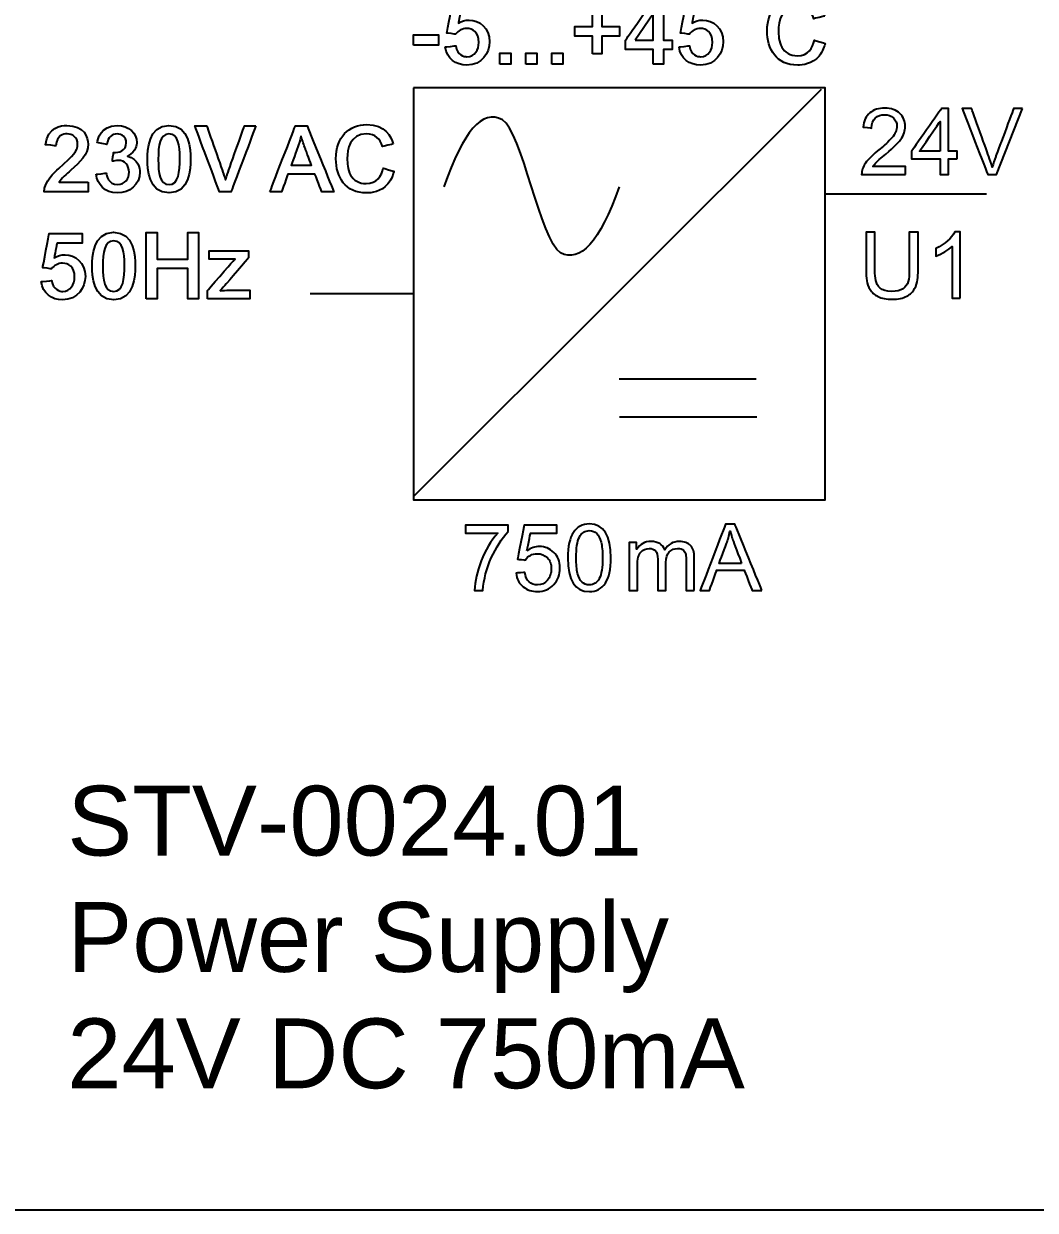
# Model space of a CAD drawing. Header units: millimetres. Extents: x 2151 to 5908, y -441 to 3322.
# Drawn here: x 3627.26 to 3650.44, y 3216.59 to 3243.79 of the extents above; entities that cross this region are included whole.
import ezdxf

# ---------------------------------------------------------------- set-up
doc = ezdxf.new("R2010")
doc.units = ezdxf.units.MM
doc.layers.add('Beschriftung', color=7, linetype='Continuous')
doc.layers.add('Gehäuse', color=7, linetype='Continuous')
doc.styles.get("Standard").update_dxf_attribs({"font": 'ARIAL.TTF'})

# ---------------------------------------------------------------- blocks, each defined once
blk = doc.blocks.new('Gehäuse_4_TE')
at = {"layer": 'Gehäuse'}
blk.add_lwpolyline([(2.5, 66.5), (69.5, 66.5), (69.5, 24.5), (2.5, 24.5)], close=True, dxfattribs=at)
blk = doc.blocks.new('STV-0024.01')
at = {"layer": 'Beschriftung'}
for points, knots in [([(26.44465, 51.1694), (26.47645, 50.8921), (26.69235, 50.7499), (26.93365, 50.7499), (26.93365, 50.7499), (27.28925, 50.7499), (27.45645, 51.0339), (27.45645, 51.2879), (27.45645, 51.2879), (27.45645, 51.6054), (27.22365, 51.7832), (26.99075, 51.7832), (26.99075, 51.7832), (26.89975, 51.7832), (26.82145, 51.7599), (26.74315, 51.7112), (26.74315, 51.7112), (26.74315, 51.7112), (26.80875, 52.0478), (26.80875, 52.0478), (26.80875, 52.0478), (26.80875, 52.0478), (27.38655, 52.0478), (27.38655, 52.0478), (27.38655, 52.0478), (27.38655, 52.0478), (27.38655, 52.27), (27.38655, 52.27), (27.38655, 52.27), (27.38655, 52.27), (26.62675, 52.27), (26.62675, 52.27), (26.62675, 52.27), (26.62675, 52.27), (26.47855, 51.4869), (26.47855, 51.4869), (26.47855, 51.4869), (26.47855, 51.4869), (26.68175, 51.4593), (26.68175, 51.4593), (26.68175, 51.4593), (26.74315, 51.5419), (26.82995, 51.5906), (26.93365, 51.5906), (26.93365, 51.5906), (27.06695, 51.5906), (27.21095, 51.5059), (27.21095, 51.2688), (27.21095, 51.2688), (27.21095, 51.1059), (27.11985, 50.9429), (26.93995, 50.9429), (26.93995, 50.9429), (26.87645, 50.9429), (26.71565, 50.9683), (26.68385, 51.1926), (26.68385, 51.1926), (26.68385, 51.1926), (26.44465, 51.1694), (26.44465, 51.1694)], [0, 0, 0, 0, 0.0625, 0.0625, 0.0625, 0.06250001, 0.125, 0.125, 0.125, 0.12500001, 0.1875, 0.1875, 0.1875, 0.18750001, 0.25, 0.25, 0.25, 0.25000001, 0.3125, 0.3125, 0.3125, 0.31250001, 0.375, 0.375, 0.375, 0.37500001, 0.4375, 0.4375, 0.4375, 0.43750001, 0.5, 0.5, 0.5, 0.50000001, 0.5625, 0.5625, 0.5625, 0.56250001, 0.625, 0.625, 0.625, 0.62500001, 0.6875, 0.6875, 0.6875, 0.68750001, 0.75, 0.75, 0.75, 0.75000001, 0.8125, 0.8125, 0.8125, 0.81250001, 0.875, 0.875, 0.875, 0.87500001, 1, 1, 1, 1]), ([(31.21145, 50.7757), (31.21145, 50.7757), (31.44635, 50.7757), (31.44635, 50.7757), (31.44635, 50.7757), (31.44635, 50.7757), (31.44635, 51.108), (31.44635, 51.108), (31.44635, 51.108), (31.44635, 51.108), (31.64115, 51.108), (31.64115, 51.108), (31.64115, 51.108), (31.64115, 51.108), (31.64115, 51.3218), (31.64115, 51.3218), (31.64115, 51.3218), (31.64115, 51.3218), (31.44635, 51.3218), (31.44635, 51.3218), (31.44635, 51.3218), (31.44635, 51.3218), (31.44635, 52.2912), (31.44635, 52.2912), (31.44635, 52.2912), (31.44635, 52.2912), (31.24745, 52.2912), (31.24745, 52.2912), (31.24745, 52.2912), (31.24745, 52.2912), (30.57225, 51.3218), (30.57225, 51.3218), (30.57225, 51.3218), (30.57225, 51.3218), (30.57225, 51.108), (30.57225, 51.108), (30.57225, 51.108), (30.57225, 51.108), (31.21145, 51.108), (31.21145, 51.108), (31.21145, 51.108), (31.21145, 51.108), (31.21145, 50.7757), (31.21145, 50.7757)], [0, 0, 0, 0, 0.08333333, 0.08333333, 0.08333333, 0.08333334, 0.16666667, 0.16666667, 0.16666667, 0.16666668, 0.25, 0.25, 0.25, 0.25000001, 0.33333333, 0.33333333, 0.33333333, 0.33333334, 0.41666667, 0.41666667, 0.41666667, 0.41666668, 0.5, 0.5, 0.5, 0.50000001, 0.58333333, 0.58333333, 0.58333333, 0.58333334, 0.66666667, 0.66666667, 0.66666667, 0.66666668, 0.75, 0.75, 0.75, 0.75000001, 0.83333333, 0.83333333, 0.83333333, 0.83333334, 1, 1, 1, 1]), ([(31.79985, 51.1694), (31.83165, 50.8921), (32.04755, 50.7499), (32.28885, 50.7499), (32.28885, 50.7499), (32.64445, 50.7499), (32.81165, 51.0339), (32.81165, 51.2879), (32.81165, 51.2879), (32.81165, 51.6054), (32.57885, 51.7832), (32.34595, 51.7832), (32.34595, 51.7832), (32.25495, 51.7832), (32.17665, 51.7599), (32.09835, 51.7112), (32.09835, 51.7112), (32.09835, 51.7112), (32.16395, 52.0478), (32.16395, 52.0478), (32.16395, 52.0478), (32.16395, 52.0478), (32.74175, 52.0478), (32.74175, 52.0478), (32.74175, 52.0478), (32.74175, 52.0478), (32.74175, 52.27), (32.74175, 52.27), (32.74175, 52.27), (32.74175, 52.27), (31.98195, 52.27), (31.98195, 52.27), (31.98195, 52.27), (31.98195, 52.27), (31.83375, 51.4869), (31.83375, 51.4869), (31.83375, 51.4869), (31.83375, 51.4869), (32.03695, 51.4593), (32.03695, 51.4593), (32.03695, 51.4593), (32.09835, 51.5419), (32.18515, 51.5906), (32.28885, 51.5906), (32.28885, 51.5906), (32.42215, 51.5906), (32.56615, 51.5059), (32.56615, 51.2688), (32.56615, 51.2688), (32.56615, 51.1059), (32.47505, 50.9429), (32.29515, 50.9429), (32.29515, 50.9429), (32.23165, 50.9429), (32.07085, 50.9683), (32.03905, 51.1926), (32.03905, 51.1926), (32.03905, 51.1926), (31.79985, 51.1694), (31.79985, 51.1694)], [0, 0, 0, 0, 0.0625, 0.0625, 0.0625, 0.06250001, 0.125, 0.125, 0.125, 0.12500001, 0.1875, 0.1875, 0.1875, 0.18750001, 0.25, 0.25, 0.25, 0.25000001, 0.3125, 0.3125, 0.3125, 0.31250001, 0.375, 0.375, 0.375, 0.37500001, 0.4375, 0.4375, 0.4375, 0.43750001, 0.5, 0.5, 0.5, 0.50000001, 0.5625, 0.5625, 0.5625, 0.56250001, 0.625, 0.625, 0.625, 0.62500001, 0.6875, 0.6875, 0.6875, 0.68750001, 0.75, 0.75, 0.75, 0.75000001, 0.8125, 0.8125, 0.8125, 0.81250001, 0.875, 0.875, 0.875, 0.87500001, 1, 1, 1, 1]), ([(35.13365, 51.8742), (35.08285, 52.0436), (34.94525, 52.3166), (34.53035, 52.3166), (34.53035, 52.3166), (34.11125, 52.3166), (33.81915, 52.0266), (33.81915, 51.5355), (33.81915, 51.5355), (33.81915, 51.1164), (34.03085, 50.7499), (34.51975, 50.7499), (34.51975, 50.7499), (34.62355, 50.7499), (34.85845, 50.7732), (35.00875, 50.9577), (35.00875, 50.9577), (35.09975, 51.0678), (35.13365, 51.1905), (35.14845, 51.2477), (35.14845, 51.2477), (35.14845, 51.2477), (34.90295, 51.3196), (34.90295, 51.3196), (34.90295, 51.3196), (34.86485, 51.1482), (34.76105, 50.964), (34.51135, 50.964), (34.51135, 50.964), (34.34835, 50.964), (34.22345, 51.0445), (34.15575, 51.1588), (34.15575, 51.1588), (34.08795, 51.2773), (34.07745, 51.453), (34.07745, 51.5398), (34.07745, 51.5398), (34.07745, 51.7451), (34.13455, 52.1028), (34.51975, 52.1028), (34.51975, 52.1028), (34.71875, 52.1028), (34.83305, 51.9928), (34.88595, 51.815), (34.88595, 51.815), (34.88595, 51.815), (35.13365, 51.8742), (35.13365, 51.8742)], [0, 0, 0, 0, 0.07692308, 0.07692308, 0.07692308, 0.07692309, 0.15384615, 0.15384615, 0.15384615, 0.15384616, 0.23076923, 0.23076923, 0.23076923, 0.23076924, 0.30769231, 0.30769231, 0.30769231, 0.30769232, 0.38461538, 0.38461538, 0.38461538, 0.38461539, 0.46153846, 0.46153846, 0.46153846, 0.46153847, 0.53846154, 0.53846154, 0.53846154, 0.53846155, 0.61538462, 0.61538462, 0.61538462, 0.61538463, 0.69230769, 0.69230769, 0.69230769, 0.6923077, 0.76923077, 0.76923077, 0.76923077, 0.76923078, 0.84615385, 0.84615385, 0.84615385, 0.84615386, 1, 1, 1, 1]), ([(29.81445, 51.0085), (29.81445, 51.0085), (30.03455, 51.0085), (30.03455, 51.0085), (30.03455, 51.0085), (30.03455, 51.0085), (30.03455, 51.4128), (30.03455, 51.4128), (30.03455, 51.4128), (30.03455, 51.4128), (30.43885, 51.4128), (30.43885, 51.4128), (30.43885, 51.4128), (30.43885, 51.4128), (30.43885, 51.6329), (30.43885, 51.6329), (30.43885, 51.6329), (30.43885, 51.6329), (30.03455, 51.6329), (30.03455, 51.6329), (30.03455, 51.6329), (30.03455, 51.6329), (30.03455, 52.0372), (30.03455, 52.0372), (30.03455, 52.0372), (30.03455, 52.0372), (29.81445, 52.0372), (29.81445, 52.0372), (29.81445, 52.0372), (29.81445, 52.0372), (29.81445, 51.6329), (29.81445, 51.6329), (29.81445, 51.6329), (29.81445, 51.6329), (29.41015, 51.6329), (29.41015, 51.6329), (29.41015, 51.6329), (29.41015, 51.6329), (29.41015, 51.4128), (29.41015, 51.4128), (29.41015, 51.4128), (29.41015, 51.4128), (29.81445, 51.4128), (29.81445, 51.4128), (29.81445, 51.4128), (29.81445, 51.4128), (29.81445, 51.0085), (29.81445, 51.0085)], [0, 0, 0, 0, 0.07692308, 0.07692308, 0.07692308, 0.07692309, 0.15384615, 0.15384615, 0.15384615, 0.15384616, 0.23076923, 0.23076923, 0.23076923, 0.23076924, 0.30769231, 0.30769231, 0.30769231, 0.30769232, 0.38461538, 0.38461538, 0.38461538, 0.38461539, 0.46153846, 0.46153846, 0.46153846, 0.46153847, 0.53846154, 0.53846154, 0.53846154, 0.53846155, 0.61538462, 0.61538462, 0.61538462, 0.61538463, 0.69230769, 0.69230769, 0.69230769, 0.6923077, 0.76923077, 0.76923077, 0.76923077, 0.76923078, 0.84615385, 0.84615385, 0.84615385, 0.84615386, 1, 1, 1, 1]), ([(30.79655, 51.3218), (30.79655, 51.3218), (31.20725, 51.9236), (31.20725, 51.9236), (31.20725, 51.9236), (31.20725, 51.9236), (31.21145, 51.9236), (31.21145, 51.9236), (31.21145, 51.9236), (31.21145, 51.9236), (31.21145, 51.3218), (31.21145, 51.3218), (31.21145, 51.3218), (31.21145, 51.3218), (30.79655, 51.3218), (30.79655, 51.3218)], [0, 0, 0, 0, 0.2, 0.2, 0.2, 0.20000001, 0.4, 0.4, 0.4, 0.40000001, 0.6, 0.6, 0.6, 0.60000001, 1, 1, 1, 1]), ([(25.71645, 51.2075), (25.71645, 51.2075), (26.28585, 51.2075), (26.28585, 51.2075), (26.28585, 51.2075), (26.28585, 51.2075), (26.28585, 51.4424), (26.28585, 51.4424), (26.28585, 51.4424), (26.28585, 51.4424), (25.71645, 51.4424), (25.71645, 51.4424), (25.71645, 51.4424), (25.71645, 51.4424), (25.71645, 51.2075), (25.71645, 51.2075)], [0, 0, 0, 0, 0.2, 0.2, 0.2, 0.20000001, 0.4, 0.4, 0.4, 0.40000001, 0.6, 0.6, 0.6, 0.60000001, 1, 1, 1, 1]), ([(27.69565, 50.7757), (27.69565, 50.7757), (27.94535, 50.7757), (27.94535, 50.7757), (27.94535, 50.7757), (27.94535, 50.7757), (27.94535, 51.0254), (27.94535, 51.0254), (27.94535, 51.0254), (27.94535, 51.0254), (27.69565, 51.0254), (27.69565, 51.0254), (27.69565, 51.0254), (27.69565, 51.0254), (27.69565, 50.7757), (27.69565, 50.7757)], [0, 0, 0, 0, 0.2, 0.2, 0.2, 0.20000001, 0.4, 0.4, 0.4, 0.40000001, 0.6, 0.6, 0.6, 0.60000001, 1, 1, 1, 1]), ([(28.29045, 50.7757), (28.29045, 50.7757), (28.54015, 50.7757), (28.54015, 50.7757), (28.54015, 50.7757), (28.54015, 50.7757), (28.54015, 51.0254), (28.54015, 51.0254), (28.54015, 51.0254), (28.54015, 51.0254), (28.29045, 51.0254), (28.29045, 51.0254), (28.29045, 51.0254), (28.29045, 51.0254), (28.29045, 50.7757), (28.29045, 50.7757)], [0, 0, 0, 0, 0.2, 0.2, 0.2, 0.20000001, 0.4, 0.4, 0.4, 0.40000001, 0.6, 0.6, 0.6, 0.60000001, 1, 1, 1, 1]), ([(28.88525, 50.7757), (28.88525, 50.7757), (29.13495, 50.7757), (29.13495, 50.7757), (29.13495, 50.7757), (29.13495, 50.7757), (29.13495, 51.0254), (29.13495, 51.0254), (29.13495, 51.0254), (29.13495, 51.0254), (28.88525, 51.0254), (28.88525, 51.0254), (28.88525, 51.0254), (28.88525, 51.0254), (28.88525, 50.7757), (28.88525, 50.7757)], [0, 0, 0, 0, 0.2, 0.2, 0.2, 0.20000001, 0.4, 0.4, 0.4, 0.40000001, 0.6, 0.6, 0.6, 0.60000001, 1, 1, 1, 1]), ([(25.71365, 50.2275), (25.71365, 50.2275), (35.15235, 50.2275), (35.15235, 50.2275), (35.15235, 50.2275), (35.15235, 50.2275), (35.15235, 40.7888), (35.15235, 40.7888), (35.15235, 40.7888), (35.15235, 40.7888), (25.71365, 40.7888), (25.71365, 40.7888), (25.71365, 40.7888), (25.71365, 40.7888), (25.71365, 50.2275), (25.71365, 50.2275)], [0, 0, 0, 0, 0.2, 0.2, 0.2, 0.20000001, 0.4, 0.4, 0.4, 0.40000001, 0.6, 0.6, 0.6, 0.60000001, 1, 1, 1, 1]), ([(30.42695, 47.9608), (29.97125, 46.6895), (29.53945, 46.2098), (29.08375, 46.4496), (29.08375, 46.4496), (28.62795, 46.7255), (28.19625, 49.2441), (27.75245, 49.4959), (27.75245, 49.4959), (27.28475, 49.7478), (26.86495, 49.2441), (26.40925, 47.9608)], [0, 0, 0, 0, 0.25, 0.25, 0.25, 0.25000001, 0.5, 0.5, 0.5, 0.50000001, 1, 1, 1, 1]), ([(36.98895, 48.2443), (36.98895, 48.2443), (35.98565, 48.2443), (35.98565, 48.2443), (35.98565, 48.2443), (35.98565, 48.3297), (36.01525, 48.4161), (36.07485, 48.5036), (36.07485, 48.5036), (36.13445, 48.5911), (36.24595, 48.7008), (36.40935, 48.8324), (36.40935, 48.8324), (36.50915, 48.9125), (36.59835, 48.9961), (36.67705, 49.0839), (36.67705, 49.0839), (36.75535, 49.1718), (36.79485, 49.2603), (36.79485, 49.3492), (36.79485, 49.3492), (36.79485, 49.4258), (36.76775, 49.4889), (36.71375, 49.5387), (36.71375, 49.5387), (36.65945, 49.5888), (36.59095, 49.6138), (36.50845, 49.6138), (36.50845, 49.6138), (36.42515, 49.6138), (36.35495, 49.5881), (36.29855, 49.5369), (36.29855, 49.5369), (36.24205, 49.4854), (36.21355, 49.4088), (36.21285, 49.3069), (36.21285, 49.3069), (36.21285, 49.3069), (36.02155, 49.3284), (36.02155, 49.3284), (36.02155, 49.3284), (36.03325, 49.4706), (36.08365, 49.5789), (36.17295, 49.654), (36.17295, 49.654), (36.26215, 49.7292), (36.37545, 49.7666), (36.51265, 49.7666), (36.51265, 49.7666), (36.66155, 49.7666), (36.77725, 49.7256), (36.86055, 49.6431), (36.86055, 49.6431), (36.94345, 49.5609), (36.98505, 49.4614), (36.98505, 49.345), (36.98505, 49.345), (36.98505, 49.248), (36.95015, 49.1495), (36.87995, 49.0501), (36.87995, 49.0501), (36.81005, 48.9502), (36.67075, 48.8172), (36.46185, 48.6504), (36.46185, 48.6504), (36.35255, 48.5629), (36.27985, 48.4877), (36.24385, 48.4242), (36.24385, 48.4242), (36.24385, 48.4242), (36.98895, 48.4242), (36.98895, 48.4242), (36.98895, 48.4242), (36.98895, 48.4242), (36.98895, 48.2443), (36.98895, 48.2443)], [0, 0, 0, 0, 0.05, 0.05, 0.05, 0.05000001, 0.1, 0.1, 0.1, 0.10000001, 0.15, 0.15, 0.15, 0.15000001, 0.2, 0.2, 0.2, 0.20000001, 0.25, 0.25, 0.25, 0.25000001, 0.3, 0.3, 0.3, 0.30000001, 0.35, 0.35, 0.35, 0.35000001, 0.4, 0.4, 0.4, 0.40000001, 0.45, 0.45, 0.45, 0.45000001, 0.5, 0.5, 0.5, 0.50000001, 0.55, 0.55, 0.55, 0.55000001, 0.6, 0.6, 0.6, 0.60000001, 0.65, 0.65, 0.65, 0.65000001, 0.7, 0.7, 0.7, 0.70000001, 0.75, 0.75, 0.75, 0.75000001, 0.8, 0.8, 0.8, 0.80000001, 0.85, 0.85, 0.85, 0.85000001, 0.9, 0.9, 0.9, 0.90000001, 1, 1, 1, 1]), ([(38.17675, 48.6059), (38.17675, 48.6059), (37.97205, 48.6059), (37.97205, 48.6059), (37.97205, 48.6059), (37.97205, 48.6059), (37.97205, 48.2443), (37.97205, 48.2443), (37.97205, 48.2443), (37.97205, 48.2443), (37.78585, 48.2443), (37.78585, 48.2443), (37.78585, 48.2443), (37.78585, 48.2443), (37.78585, 48.6059), (37.78585, 48.6059), (37.78585, 48.6059), (37.78585, 48.6059), (37.12965, 48.6059), (37.12965, 48.6059), (37.12965, 48.6059), (37.12965, 48.6059), (37.12965, 48.7777), (37.12965, 48.7777), (37.12965, 48.7777), (37.12965, 48.7777), (37.81895, 49.7595), (37.81895, 49.7595), (37.81895, 49.7595), (37.81895, 49.7595), (37.97205, 49.7595), (37.97205, 49.7595), (37.97205, 49.7595), (37.97205, 49.7595), (37.97205, 48.7777), (37.97205, 48.7777), (37.97205, 48.7777), (37.97205, 48.7777), (38.17675, 48.7777), (38.17675, 48.7777), (38.17675, 48.7777), (38.17675, 48.7777), (38.17675, 48.6059), (38.17675, 48.6059)], [0, 0, 0, 0, 0.08333333, 0.08333333, 0.08333333, 0.08333334, 0.16666667, 0.16666667, 0.16666667, 0.16666668, 0.25, 0.25, 0.25, 0.25000001, 0.33333333, 0.33333333, 0.33333333, 0.33333334, 0.41666667, 0.41666667, 0.41666667, 0.41666668, 0.5, 0.5, 0.5, 0.50000001, 0.58333333, 0.58333333, 0.58333333, 0.58333334, 0.66666667, 0.66666667, 0.66666667, 0.66666668, 0.75, 0.75, 0.75, 0.75000001, 0.83333333, 0.83333333, 0.83333333, 0.83333334, 1, 1, 1, 1]), ([(39.67215, 49.7595), (39.67215, 49.7595), (39.07875, 48.2443), (39.07875, 48.2443), (39.07875, 48.2443), (39.07875, 48.2443), (38.87415, 48.2443), (38.87415, 48.2443), (38.87415, 48.2443), (38.87415, 48.2443), (38.28705, 49.7595), (38.28705, 49.7595), (38.28705, 49.7595), (38.28705, 49.7595), (38.50305, 49.7595), (38.50305, 49.7595), (38.50305, 49.7595), (38.50305, 49.7595), (38.89705, 48.6588), (38.89705, 48.6588), (38.89705, 48.6588), (38.92665, 48.5886), (38.95275, 48.5061), (38.97535, 48.4119), (38.97535, 48.4119), (38.97535, 48.4119), (38.97965, 48.4119), (38.97965, 48.4119), (38.97965, 48.4119), (39.00045, 48.4923), (39.02655, 48.5749), (39.05825, 48.6588), (39.05825, 48.6588), (39.05825, 48.6588), (39.46855, 49.7595), (39.46855, 49.7595), (39.46855, 49.7595), (39.46855, 49.7595), (39.67215, 49.7595), (39.67215, 49.7595)], [0, 0, 0, 0, 0.09090909, 0.09090909, 0.09090909, 0.0909091, 0.18181818, 0.18181818, 0.18181818, 0.18181819, 0.27272727, 0.27272727, 0.27272727, 0.27272728, 0.36363636, 0.36363636, 0.36363636, 0.36363637, 0.45454545, 0.45454545, 0.45454545, 0.45454546, 0.54545455, 0.54545455, 0.54545455, 0.54545456, 0.63636364, 0.63636364, 0.63636364, 0.63636365, 0.72727273, 0.72727273, 0.72727273, 0.72727274, 0.81818182, 0.81818182, 0.81818182, 0.81818183, 1, 1, 1, 1]), ([(18.25955, 48.0673), (18.25955, 48.0673), (17.59495, 48.0673), (17.59495, 48.0673), (17.59495, 48.0673), (17.64365, 48.1456), (17.76635, 48.2557), (17.86375, 48.3404), (17.86375, 48.3404), (18.07115, 48.5245), (18.25955, 48.696), (18.25955, 48.9415), (18.25955, 48.9415), (18.25955, 49.0918), (18.17065, 49.367), (17.77065, 49.367), (17.77065, 49.367), (17.65415, 49.367), (17.32395, 49.331), (17.28585, 48.9246), (17.28585, 48.9246), (17.28585, 48.9246), (17.52295, 48.8992), (17.52295, 48.8992), (17.52295, 48.8992), (17.52935, 49.1426), (17.69445, 49.1743), (17.77695, 49.1743), (17.77695, 49.1743), (17.89765, 49.1743), (18.01825, 49.1003), (18.01825, 48.9394), (18.01825, 48.9394), (18.01825, 48.7764), (17.93355, 48.6938), (17.58645, 48.3827), (17.58645, 48.3827), (17.48065, 48.2874), (17.25835, 48.0864), (17.24995, 47.8451), (17.24995, 47.8451), (17.24995, 47.8451), (18.25955, 47.8451), (18.25955, 47.8451), (18.25955, 47.8451), (18.25955, 47.8451), (18.25955, 48.0673), (18.25955, 48.0673)], [0, 0, 0, 0, 0.07692308, 0.07692308, 0.07692308, 0.07692309, 0.15384615, 0.15384615, 0.15384615, 0.15384616, 0.23076923, 0.23076923, 0.23076923, 0.23076924, 0.30769231, 0.30769231, 0.30769231, 0.30769232, 0.38461538, 0.38461538, 0.38461538, 0.38461539, 0.46153846, 0.46153846, 0.46153846, 0.46153847, 0.53846154, 0.53846154, 0.53846154, 0.53846155, 0.61538462, 0.61538462, 0.61538462, 0.61538463, 0.69230769, 0.69230769, 0.69230769, 0.6923077, 0.76923077, 0.76923077, 0.76923077, 0.76923078, 0.84615385, 0.84615385, 0.84615385, 0.84615386, 1, 1, 1, 1]), ([(18.44585, 48.2472), (18.46915, 48.0165), (18.64475, 47.8193), (18.93055, 47.8193), (18.93055, 47.8193), (19.20995, 47.8193), (19.44495, 48.0123), (19.44495, 48.2959), (19.44495, 48.2959), (19.44495, 48.3742), (19.41945, 48.6049), (19.15915, 48.66), (19.15915, 48.66), (19.15915, 48.66), (19.15915, 48.6642), (19.15915, 48.6642), (19.15915, 48.6642), (19.37295, 48.7701), (19.37505, 48.9352), (19.37505, 48.9754), (19.37505, 48.9754), (19.37505, 49.1807), (19.19515, 49.367), (18.92415, 49.367), (18.92415, 49.367), (18.54105, 49.367), (18.47965, 49.0431), (18.46485, 48.9733), (18.46485, 48.9733), (18.46485, 48.9733), (18.68925, 48.933), (18.68925, 48.933), (18.68925, 48.933), (18.71255, 49.1045), (18.81415, 49.1722), (18.92205, 49.1722), (18.92205, 49.1722), (19.03005, 49.1722), (19.13375, 49.1045), (19.13375, 48.969), (19.13375, 48.969), (19.13375, 48.787), (18.96015, 48.7383), (18.84165, 48.7447), (18.84165, 48.7447), (18.84165, 48.7447), (18.81625, 48.5457), (18.81625, 48.5457), (18.81625, 48.5457), (18.84795, 48.5541), (18.89455, 48.5668), (18.95385, 48.5668), (18.95385, 48.5668), (19.09355, 48.5668), (19.19935, 48.4525), (19.19935, 48.298), (19.19935, 48.298), (19.19935, 48.1541), (19.10195, 48.0123), (18.93475, 48.0123), (18.93475, 48.0123), (18.72095, 48.0123), (18.68505, 48.2218), (18.67655, 48.2747), (18.67655, 48.2747), (18.67655, 48.2747), (18.44585, 48.2472), (18.44585, 48.2472)], [0, 0, 0, 0, 0.05555556, 0.05555556, 0.05555556, 0.05555557, 0.11111111, 0.11111111, 0.11111111, 0.11111112, 0.16666667, 0.16666667, 0.16666667, 0.16666668, 0.22222222, 0.22222222, 0.22222222, 0.22222223, 0.27777778, 0.27777778, 0.27777778, 0.27777779, 0.33333333, 0.33333333, 0.33333333, 0.33333334, 0.38888889, 0.38888889, 0.38888889, 0.3888889, 0.44444444, 0.44444444, 0.44444444, 0.44444445, 0.5, 0.5, 0.5, 0.50000001, 0.55555556, 0.55555556, 0.55555556, 0.55555557, 0.61111111, 0.61111111, 0.61111111, 0.61111112, 0.66666667, 0.66666667, 0.66666667, 0.66666668, 0.72222222, 0.72222222, 0.72222222, 0.72222223, 0.77777778, 0.77777778, 0.77777778, 0.77777779, 0.83333333, 0.83333333, 0.83333333, 0.83333334, 0.88888889, 0.88888889, 0.88888889, 0.8888889, 1, 1, 1, 1]), ([(19.62055, 48.5944), (19.62055, 48.3785), (19.63325, 47.8193), (20.11375, 47.8193), (20.11375, 47.8193), (20.59005, 47.8193), (20.60695, 48.3742), (20.60695, 48.5922), (20.60695, 48.5922), (20.60695, 48.8251), (20.58575, 49.367), (20.11165, 49.367), (20.11165, 49.367), (19.63115, 49.367), (19.62055, 48.7933), (19.62055, 48.5944)], [0, 0, 0, 0, 0.2, 0.2, 0.2, 0.20000001, 0.4, 0.4, 0.4, 0.40000001, 0.6, 0.6, 0.6, 0.60000001, 1, 1, 1, 1]), ([(22.10345, 49.3606), (22.10345, 49.3606), (21.84095, 49.3606), (21.84095, 49.3606), (21.84095, 49.3606), (21.84095, 49.3606), (21.44935, 48.2493), (21.44935, 48.2493), (21.44935, 48.2493), (21.44305, 48.2324), (21.41975, 48.1668), (21.40915, 48.1181), (21.40915, 48.1181), (21.40915, 48.1181), (21.40495, 48.1181), (21.40495, 48.1181), (21.40495, 48.1181), (21.39645, 48.1583), (21.39015, 48.1795), (21.36475, 48.2493), (21.36475, 48.2493), (21.36475, 48.2493), (20.97525, 49.3606), (20.97525, 49.3606), (20.97525, 49.3606), (20.97525, 49.3606), (20.70435, 49.3606), (20.70435, 49.3606), (20.70435, 49.3606), (20.70435, 49.3606), (21.26945, 47.8451), (21.26945, 47.8451), (21.26945, 47.8451), (21.26945, 47.8451), (21.53405, 47.8451), (21.53405, 47.8451), (21.53405, 47.8451), (21.53405, 47.8451), (22.10345, 49.3606), (22.10345, 49.3606)], [0, 0, 0, 0, 0.09090909, 0.09090909, 0.09090909, 0.0909091, 0.18181818, 0.18181818, 0.18181818, 0.18181819, 0.27272727, 0.27272727, 0.27272727, 0.27272728, 0.36363636, 0.36363636, 0.36363636, 0.36363637, 0.45454545, 0.45454545, 0.45454545, 0.45454546, 0.54545455, 0.54545455, 0.54545455, 0.54545456, 0.63636364, 0.63636364, 0.63636364, 0.63636365, 0.72727273, 0.72727273, 0.72727273, 0.72727274, 0.81818182, 0.81818182, 0.81818182, 0.81818183, 1, 1, 1, 1]), ([(22.42515, 47.8451), (22.42515, 47.8451), (22.68965, 47.8451), (22.68965, 47.8451), (22.68965, 47.8451), (22.68965, 47.8451), (22.83785, 48.2493), (22.83785, 48.2493), (22.83785, 48.2493), (22.83785, 48.2493), (23.45805, 48.2493), (23.45805, 48.2493), (23.45805, 48.2493), (23.45805, 48.2493), (23.61255, 47.8451), (23.61255, 47.8451), (23.61255, 47.8451), (23.61255, 47.8451), (23.88985, 47.8451), (23.88985, 47.8451), (23.88985, 47.8451), (23.88985, 47.8451), (23.27815, 49.3606), (23.27815, 49.3606), (23.27815, 49.3606), (23.27815, 49.3606), (23.00935, 49.3606), (23.00935, 49.3606), (23.00935, 49.3606), (23.00935, 49.3606), (22.42515, 47.8451), (22.42515, 47.8451)], [0, 0, 0, 0, 0.11111111, 0.11111111, 0.11111111, 0.11111112, 0.22222222, 0.22222222, 0.22222222, 0.22222223, 0.33333333, 0.33333333, 0.33333333, 0.33333334, 0.44444444, 0.44444444, 0.44444444, 0.44444445, 0.55555556, 0.55555556, 0.55555556, 0.55555557, 0.66666667, 0.66666667, 0.66666667, 0.66666668, 0.77777778, 0.77777778, 0.77777778, 0.77777779, 1, 1, 1, 1]), ([(25.25305, 48.9436), (25.20225, 49.113), (25.06465, 49.386), (24.64975, 49.386), (24.64975, 49.386), (24.23065, 49.386), (23.93855, 49.096), (23.93855, 48.6049), (23.93855, 48.6049), (23.93855, 48.1858), (24.15025, 47.8193), (24.63915, 47.8193), (24.63915, 47.8193), (24.74295, 47.8193), (24.97785, 47.8426), (25.12815, 48.0271), (25.12815, 48.0271), (25.21915, 48.1372), (25.25305, 48.2599), (25.26785, 48.3171), (25.26785, 48.3171), (25.26785, 48.3171), (25.02235, 48.389), (25.02235, 48.389), (25.02235, 48.389), (24.98425, 48.2176), (24.88045, 48.0334), (24.63075, 48.0334), (24.63075, 48.0334), (24.46775, 48.0334), (24.34285, 48.1139), (24.27515, 48.2282), (24.27515, 48.2282), (24.20735, 48.3467), (24.19685, 48.5224), (24.19685, 48.6092), (24.19685, 48.6092), (24.19685, 48.8145), (24.25395, 49.1722), (24.63915, 49.1722), (24.63915, 49.1722), (24.83815, 49.1722), (24.95245, 49.0622), (25.00535, 48.8844), (25.00535, 48.8844), (25.00535, 48.8844), (25.25305, 48.9436), (25.25305, 48.9436)], [0, 0, 0, 0, 0.07692308, 0.07692308, 0.07692308, 0.07692309, 0.15384615, 0.15384615, 0.15384615, 0.15384616, 0.23076923, 0.23076923, 0.23076923, 0.23076924, 0.30769231, 0.30769231, 0.30769231, 0.30769232, 0.38461538, 0.38461538, 0.38461538, 0.38461539, 0.46153846, 0.46153846, 0.46153846, 0.46153847, 0.53846154, 0.53846154, 0.53846154, 0.53846155, 0.61538462, 0.61538462, 0.61538462, 0.61538463, 0.69230769, 0.69230769, 0.69230769, 0.6923077, 0.76923077, 0.76923077, 0.76923077, 0.76923078, 0.84615385, 0.84615385, 0.84615385, 0.84615386, 1, 1, 1, 1]), ([(37.78585, 48.7777), (37.78585, 48.7777), (37.78585, 49.4618), (37.78585, 49.4618), (37.78585, 49.4618), (37.78585, 49.4618), (37.78195, 49.4618), (37.78195, 49.4618), (37.78195, 49.4618), (37.78195, 49.4618), (37.31135, 48.7777), (37.31135, 48.7777), (37.31135, 48.7777), (37.31135, 48.7777), (37.78585, 48.7777), (37.78585, 48.7777)], [0, 0, 0, 0, 0.2, 0.2, 0.2, 0.20000001, 0.4, 0.4, 0.4, 0.40000001, 0.6, 0.6, 0.6, 0.60000001, 1, 1, 1, 1]), ([(19.86615, 48.5901), (19.86615, 48.9055), (19.90425, 49.1722), (20.11165, 49.1722), (20.11165, 49.1722), (20.31905, 49.1722), (20.36145, 48.9034), (20.36145, 48.6282), (20.36145, 48.6282), (20.36145, 48.2959), (20.33175, 48.0123), (20.11375, 48.0123), (20.11375, 48.0123), (19.90635, 48.0123), (19.86615, 48.2705), (19.86615, 48.5901)], [0, 0, 0, 0, 0.2, 0.2, 0.2, 0.20000001, 0.4, 0.4, 0.4, 0.40000001, 0.6, 0.6, 0.6, 0.60000001, 1, 1, 1, 1]), ([(23.05795, 48.8547), (23.09605, 48.9563), (23.11305, 49.005), (23.13635, 49.1108), (23.13635, 49.1108), (23.13635, 49.1108), (23.14055, 49.1108), (23.14055, 49.1108), (23.14055, 49.1108), (23.17225, 49.0092), (23.20405, 48.9203), (23.23795, 48.8314), (23.23795, 48.8314), (23.23795, 48.8314), (23.37765, 48.4568), (23.37765, 48.4568), (23.37765, 48.4568), (23.37765, 48.4568), (22.91195, 48.4568), (22.91195, 48.4568), (22.91195, 48.4568), (22.91195, 48.4568), (23.05795, 48.8547), (23.05795, 48.8547)], [0, 0, 0, 0, 0.14285714, 0.14285714, 0.14285714, 0.14285715, 0.28571429, 0.28571429, 0.28571429, 0.2857143, 0.42857143, 0.42857143, 0.42857143, 0.42857144, 0.57142857, 0.57142857, 0.57142857, 0.57142858, 0.71428571, 0.71428571, 0.71428571, 0.71428572, 1, 1, 1, 1]), ([(17.18375, 45.7897), (17.21555, 45.5124), (17.43145, 45.3702), (17.67275, 45.3702), (17.67275, 45.3702), (18.02835, 45.3702), (18.19555, 45.6542), (18.19555, 45.9082), (18.19555, 45.9082), (18.19555, 46.2257), (17.96275, 46.4035), (17.72985, 46.4035), (17.72985, 46.4035), (17.63885, 46.4035), (17.56055, 46.3802), (17.48225, 46.3315), (17.48225, 46.3315), (17.48225, 46.3315), (17.54785, 46.6681), (17.54785, 46.6681), (17.54785, 46.6681), (17.54785, 46.6681), (18.12565, 46.6681), (18.12565, 46.6681), (18.12565, 46.6681), (18.12565, 46.6681), (18.12565, 46.8903), (18.12565, 46.8903), (18.12565, 46.8903), (18.12565, 46.8903), (17.36585, 46.8903), (17.36585, 46.8903), (17.36585, 46.8903), (17.36585, 46.8903), (17.21765, 46.1072), (17.21765, 46.1072), (17.21765, 46.1072), (17.21765, 46.1072), (17.42085, 46.0796), (17.42085, 46.0796), (17.42085, 46.0796), (17.48225, 46.1622), (17.56905, 46.2109), (17.67275, 46.2109), (17.67275, 46.2109), (17.80605, 46.2109), (17.95005, 46.1262), (17.95005, 45.8891), (17.95005, 45.8891), (17.95005, 45.7262), (17.85895, 45.5632), (17.67905, 45.5632), (17.67905, 45.5632), (17.61555, 45.5632), (17.45475, 45.5886), (17.42295, 45.8129), (17.42295, 45.8129), (17.42295, 45.8129), (17.18375, 45.7897), (17.18375, 45.7897)], [0, 0, 0, 0, 0.0625, 0.0625, 0.0625, 0.06250001, 0.125, 0.125, 0.125, 0.12500001, 0.1875, 0.1875, 0.1875, 0.18750001, 0.25, 0.25, 0.25, 0.25000001, 0.3125, 0.3125, 0.3125, 0.31250001, 0.375, 0.375, 0.375, 0.37500001, 0.4375, 0.4375, 0.4375, 0.43750001, 0.5, 0.5, 0.5, 0.50000001, 0.5625, 0.5625, 0.5625, 0.56250001, 0.625, 0.625, 0.625, 0.62500001, 0.6875, 0.6875, 0.6875, 0.68750001, 0.75, 0.75, 0.75, 0.75000001, 0.8125, 0.8125, 0.8125, 0.81250001, 0.875, 0.875, 0.875, 0.87500001, 1, 1, 1, 1]), ([(18.35215, 46.1453), (18.35215, 45.9294), (18.36485, 45.3702), (18.84535, 45.3702), (18.84535, 45.3702), (19.32165, 45.3702), (19.33855, 45.9251), (19.33855, 46.1431), (19.33855, 46.1431), (19.33855, 46.376), (19.31735, 46.9179), (18.84325, 46.9179), (18.84325, 46.9179), (18.36275, 46.9179), (18.35215, 46.3442), (18.35215, 46.1453)], [0, 0, 0, 0, 0.2, 0.2, 0.2, 0.20000001, 0.4, 0.4, 0.4, 0.40000001, 0.6, 0.6, 0.6, 0.60000001, 1, 1, 1, 1]), ([(19.59045, 45.396), (19.59045, 45.396), (19.84015, 45.396), (19.84015, 45.396), (19.84015, 45.396), (19.84015, 45.396), (19.84015, 46.086), (19.84015, 46.086), (19.84015, 46.086), (19.84015, 46.086), (20.54085, 46.086), (20.54085, 46.086), (20.54085, 46.086), (20.54085, 46.086), (20.54085, 45.396), (20.54085, 45.396), (20.54085, 45.396), (20.54085, 45.396), (20.79055, 45.396), (20.79055, 45.396), (20.79055, 45.396), (20.79055, 45.396), (20.79055, 46.9115), (20.79055, 46.9115), (20.79055, 46.9115), (20.79055, 46.9115), (20.54085, 46.9115), (20.54085, 46.9115), (20.54085, 46.9115), (20.54085, 46.9115), (20.54085, 46.2998), (20.54085, 46.2998), (20.54085, 46.2998), (20.54085, 46.2998), (19.84015, 46.2998), (19.84015, 46.2998), (19.84015, 46.2998), (19.84015, 46.2998), (19.84015, 46.9115), (19.84015, 46.9115), (19.84015, 46.9115), (19.84015, 46.9115), (19.59045, 46.9115), (19.59045, 46.9115), (19.59045, 46.9115), (19.59045, 46.9115), (19.59045, 45.396), (19.59045, 45.396)], [0, 0, 0, 0, 0.07692308, 0.07692308, 0.07692308, 0.07692309, 0.15384615, 0.15384615, 0.15384615, 0.15384616, 0.23076923, 0.23076923, 0.23076923, 0.23076924, 0.30769231, 0.30769231, 0.30769231, 0.30769232, 0.38461538, 0.38461538, 0.38461538, 0.38461539, 0.46153846, 0.46153846, 0.46153846, 0.46153847, 0.53846154, 0.53846154, 0.53846154, 0.53846155, 0.61538462, 0.61538462, 0.61538462, 0.61538463, 0.69230769, 0.69230769, 0.69230769, 0.6923077, 0.76923077, 0.76923077, 0.76923077, 0.76923078, 0.84615385, 0.84615385, 0.84615385, 0.84615386, 1, 1, 1, 1]), ([(37.27965, 46.0472), (37.27965, 45.9692), (37.27505, 45.8973), (37.26655, 45.8309), (37.26655, 45.8309), (37.25815, 45.765), (37.23515, 45.6969), (37.19845, 45.627), (37.19845, 45.627), (37.16145, 45.5568), (37.10145, 45.4986), (37.01855, 45.4524), (37.01855, 45.4524), (36.93535, 45.4058), (36.82485, 45.3825), (36.68625, 45.3825), (36.68625, 45.3825), (36.55115, 45.3825), (36.44215, 45.403), (36.35955, 45.4446), (36.35955, 45.4446), (36.27705, 45.4859), (36.21635, 45.5392), (36.17755, 45.6048), (36.17755, 45.6048), (36.13905, 45.6701), (36.11435, 45.7385), (36.10375, 45.8094), (36.10375, 45.8094), (36.09325, 45.8803), (36.08795, 45.9597), (36.08795, 46.0472), (36.08795, 46.0472), (36.08795, 46.0472), (36.08795, 46.9235), (36.08795, 46.9235), (36.08795, 46.9235), (36.08795, 46.9235), (36.28835, 46.9235), (36.28835, 46.9235), (36.28835, 46.9235), (36.28835, 46.9235), (36.28835, 46.05), (36.28835, 46.05), (36.28835, 46.05), (36.28835, 45.9593), (36.29505, 45.8807), (36.30805, 45.8151), (36.30805, 45.8151), (36.32115, 45.7491), (36.35535, 45.6909), (36.41145, 45.6397), (36.41145, 45.6397), (36.46715, 45.5889), (36.55325, 45.5635), (36.66965, 45.5635), (36.66965, 45.5635), (36.78745, 45.5635), (36.87605, 45.5836), (36.93535, 45.6242), (36.93535, 45.6242), (36.99455, 45.6651), (37.03305, 45.7191), (37.05105, 45.7872), (37.05105, 45.7872), (37.06905, 45.8549), (37.07785, 45.9428), (37.07785, 46.05), (37.07785, 46.05), (37.07785, 46.05), (37.07785, 46.9235), (37.07785, 46.9235), (37.07785, 46.9235), (37.07785, 46.9235), (37.27965, 46.9235), (37.27965, 46.9235), (37.27965, 46.9235), (37.27965, 46.9235), (37.27965, 46.0472), (37.27965, 46.0472)], [0, 0, 0, 0, 0.04761905, 0.04761905, 0.04761905, 0.04761906, 0.0952381, 0.0952381, 0.0952381, 0.09523811, 0.14285714, 0.14285714, 0.14285714, 0.14285715, 0.19047619, 0.19047619, 0.19047619, 0.1904762, 0.23809524, 0.23809524, 0.23809524, 0.23809525, 0.28571429, 0.28571429, 0.28571429, 0.2857143, 0.33333333, 0.33333333, 0.33333333, 0.33333334, 0.38095238, 0.38095238, 0.38095238, 0.38095239, 0.42857143, 0.42857143, 0.42857143, 0.42857144, 0.47619048, 0.47619048, 0.47619048, 0.47619049, 0.52380952, 0.52380952, 0.52380952, 0.52380953, 0.57142857, 0.57142857, 0.57142857, 0.57142858, 0.61904762, 0.61904762, 0.61904762, 0.61904763, 0.66666667, 0.66666667, 0.66666667, 0.66666668, 0.71428571, 0.71428571, 0.71428571, 0.71428572, 0.76190476, 0.76190476, 0.76190476, 0.76190477, 0.80952381, 0.80952381, 0.80952381, 0.80952382, 0.85714286, 0.85714286, 0.85714286, 0.85714287, 0.9047619, 0.9047619, 0.9047619, 0.90476191, 1, 1, 1, 1]), ([(38.24275, 45.4083), (38.24275, 45.4083), (38.05675, 45.4083), (38.05675, 45.4083), (38.05675, 45.4083), (38.05675, 45.4083), (38.05675, 46.5937), (38.05675, 46.5937), (38.05675, 46.5937), (37.96365, 46.5055), (37.83915, 46.4307), (37.68355, 46.3696), (37.68355, 46.3696), (37.68355, 46.3696), (37.68355, 46.5492), (37.68355, 46.5492), (37.68355, 46.5492), (37.89805, 46.6519), (38.04405, 46.7792), (38.12175, 46.9306), (38.12175, 46.9306), (38.12175, 46.9306), (38.24275, 46.9306), (38.24275, 46.9306), (38.24275, 46.9306), (38.24275, 46.9306), (38.24275, 45.4083), (38.24275, 45.4083)], [0, 0, 0, 0, 0.125, 0.125, 0.125, 0.12500001, 0.25, 0.25, 0.25, 0.25000001, 0.375, 0.375, 0.375, 0.37500001, 0.5, 0.5, 0.5, 0.50000001, 0.625, 0.625, 0.625, 0.62500001, 0.75, 0.75, 0.75, 0.75000001, 1, 1, 1, 1]), ([(18.59775, 46.141), (18.59775, 46.4564), (18.63585, 46.7231), (18.84325, 46.7231), (18.84325, 46.7231), (19.05065, 46.7231), (19.09305, 46.4543), (19.09305, 46.1791), (19.09305, 46.1791), (19.09305, 45.8468), (19.06335, 45.5632), (18.84535, 45.5632), (18.84535, 45.5632), (18.63795, 45.5632), (18.59775, 45.8214), (18.59775, 46.141)], [0, 0, 0, 0, 0.2, 0.2, 0.2, 0.20000001, 0.4, 0.4, 0.4, 0.40000001, 0.6, 0.6, 0.6, 0.60000001, 1, 1, 1, 1]), ([(20.99165, 45.396), (20.99165, 45.396), (21.96745, 45.396), (21.96745, 45.396), (21.96745, 45.396), (21.96745, 45.396), (21.96745, 45.5886), (21.96745, 45.5886), (21.96745, 45.5886), (21.96745, 45.5886), (21.48695, 45.5886), (21.48695, 45.5886), (21.48695, 45.5886), (21.41925, 45.5886), (21.35575, 45.5865), (21.29015, 45.5801), (21.29015, 45.5801), (21.29015, 45.5801), (21.28585, 45.5843), (21.28585, 45.5843), (21.28585, 45.5843), (21.33245, 45.6373), (21.38115, 45.6859), (21.42345, 45.7346), (21.42345, 45.7346), (21.42345, 45.7346), (21.93575, 46.3315), (21.93575, 46.3315), (21.93575, 46.3315), (21.93575, 46.3315), (21.93575, 46.4924), (21.93575, 46.4924), (21.93575, 46.4924), (21.93575, 46.4924), (21.03405, 46.4924), (21.03405, 46.4924), (21.03405, 46.4924), (21.03405, 46.4924), (21.03405, 46.2998), (21.03405, 46.2998), (21.03405, 46.2998), (21.03405, 46.2998), (21.45315, 46.2998), (21.45315, 46.2998), (21.45315, 46.2998), (21.46795, 46.2998), (21.55255, 46.2998), (21.62665, 46.3061), (21.62665, 46.3061), (21.60555, 46.285), (21.59705, 46.2744), (21.55685, 46.2299), (21.55685, 46.2299), (21.55685, 46.2299), (20.99165, 45.5822), (20.99165, 45.5822), (20.99165, 45.5822), (20.99165, 45.5822), (20.99165, 45.396), (20.99165, 45.396)], [0, 0, 0, 0, 0.0625, 0.0625, 0.0625, 0.06250001, 0.125, 0.125, 0.125, 0.12500001, 0.1875, 0.1875, 0.1875, 0.18750001, 0.25, 0.25, 0.25, 0.25000001, 0.3125, 0.3125, 0.3125, 0.31250001, 0.375, 0.375, 0.375, 0.37500001, 0.4375, 0.4375, 0.4375, 0.43750001, 0.5, 0.5, 0.5, 0.50000001, 0.5625, 0.5625, 0.5625, 0.56250001, 0.625, 0.625, 0.625, 0.62500001, 0.6875, 0.6875, 0.6875, 0.68750001, 0.75, 0.75, 0.75, 0.75000001, 0.8125, 0.8125, 0.8125, 0.81250001, 0.875, 0.875, 0.875, 0.87500001, 1, 1, 1, 1]), ([(27.88475, 40.06), (27.73625, 39.8967), (27.60705, 39.6949), (27.49845, 39.4543), (27.49845, 39.4543), (27.38945, 39.214), (27.32525, 38.9657), (27.30615, 38.7092), (27.30615, 38.7092), (27.30615, 38.7092), (27.11605, 38.7092), (27.11605, 38.7092), (27.11605, 38.7092), (27.12065, 38.9152), (27.17145, 39.1414), (27.26845, 39.3876), (27.26845, 39.3876), (27.36505, 39.6342), (27.49065, 39.8462), (27.64515, 40.024), (27.64515, 40.024), (27.64515, 40.024), (26.90395, 40.024), (26.90395, 40.024), (26.90395, 40.024), (26.90395, 40.024), (26.90395, 40.2036), (26.90395, 40.2036), (26.90395, 40.2036), (26.90395, 40.2036), (27.88475, 40.2036), (27.88475, 40.2036), (27.88475, 40.2036), (27.88475, 40.2036), (27.88475, 40.06), (27.88475, 40.06)], [0, 0, 0, 0, 0.1, 0.1, 0.1, 0.10000001, 0.2, 0.2, 0.2, 0.20000001, 0.3, 0.3, 0.3, 0.30000001, 0.4, 0.4, 0.4, 0.40000001, 0.5, 0.5, 0.5, 0.50000001, 0.6, 0.6, 0.6, 0.60000001, 0.7, 0.7, 0.7, 0.70000001, 0.8, 0.8, 0.8, 0.80000001, 1, 1, 1, 1]), ([(28.31475, 39.6197), (28.40715, 39.6832), (28.50275, 39.715), (28.60225, 39.715), (28.60225, 39.715), (28.72825, 39.715), (28.83825, 39.6702), (28.93175, 39.5809), (28.93175, 39.5809), (29.02555, 39.4917), (29.07255, 39.3728), (29.07255, 39.2239), (29.07255, 39.2239), (29.07255, 39.0736), (29.02485, 38.9459), (28.92965, 38.8411), (28.92965, 38.8411), (28.83475, 38.736), (28.70985, 38.6834), (28.55565, 38.6834), (28.55565, 38.6834), (28.42935, 38.6834), (28.32035, 38.7191), (28.22795, 38.7903), (28.22795, 38.7903), (28.13555, 38.8616), (28.08265, 38.9671), (28.06885, 39.1071), (28.06885, 39.1071), (28.06885, 39.1071), (28.26325, 39.1216), (28.26325, 39.1216), (28.26325, 39.1216), (28.27915, 39.0256), (28.31265, 38.9544), (28.36445, 38.9071), (28.36445, 38.9071), (28.41595, 38.8598), (28.47985, 38.8362), (28.55565, 38.8362), (28.55565, 38.8362), (28.64985, 38.8362), (28.72645, 38.8718), (28.78505, 38.9434), (28.78505, 38.9434), (28.84355, 39.0147), (28.87285, 39.1022), (28.87285, 39.2063), (28.87285, 39.2063), (28.87285, 39.3125), (28.84285, 39.3961), (28.78285, 39.4575), (28.78285, 39.4575), (28.72295, 39.5188), (28.64605, 39.5495), (28.55145, 39.5495), (28.55145, 39.5495), (28.43225, 39.5495), (28.34045, 39.5008), (28.27665, 39.4038), (28.27665, 39.4038), (28.27665, 39.4038), (28.10095, 39.4243), (28.10095, 39.4243), (28.10095, 39.4243), (28.10095, 39.4243), (28.24875, 40.2036), (28.24875, 40.2036), (28.24875, 40.2036), (28.24875, 40.2036), (29.00015, 40.2036), (29.00015, 40.2036), (29.00015, 40.2036), (29.00015, 40.2036), (29.00015, 40.024), (29.00015, 40.024), (29.00015, 40.024), (29.00015, 40.024), (28.39655, 40.024), (28.39655, 40.024), (28.39655, 40.024), (28.39655, 40.024), (28.31475, 39.6197), (28.31475, 39.6197)], [0, 0, 0, 0, 0.04545455, 0.04545455, 0.04545455, 0.04545456, 0.09090909, 0.09090909, 0.09090909, 0.0909091, 0.13636364, 0.13636364, 0.13636364, 0.13636365, 0.18181818, 0.18181818, 0.18181818, 0.18181819, 0.22727273, 0.22727273, 0.22727273, 0.22727274, 0.27272727, 0.27272727, 0.27272727, 0.27272728, 0.31818182, 0.31818182, 0.31818182, 0.31818183, 0.36363636, 0.36363636, 0.36363636, 0.36363637, 0.40909091, 0.40909091, 0.40909091, 0.40909092, 0.45454545, 0.45454545, 0.45454545, 0.45454546, 0.5, 0.5, 0.5, 0.50000001, 0.54545455, 0.54545455, 0.54545455, 0.54545456, 0.59090909, 0.59090909, 0.59090909, 0.5909091, 0.63636364, 0.63636364, 0.63636364, 0.63636365, 0.68181818, 0.68181818, 0.68181818, 0.68181819, 0.72727273, 0.72727273, 0.72727273, 0.72727274, 0.77272727, 0.77272727, 0.77272727, 0.77272728, 0.81818182, 0.81818182, 0.81818182, 0.81818183, 0.86363636, 0.86363636, 0.86363636, 0.86363637, 0.90909091, 0.90909091, 0.90909091, 0.90909092, 1, 1, 1, 1]), ([(29.74525, 40.2315), (30.07475, 40.2315), (30.23915, 39.9732), (30.23915, 39.4564), (30.23915, 39.4564), (30.23915, 39.1953), (30.19685, 39.0013), (30.11175, 38.8739), (30.11175, 38.8739), (30.02645, 38.7469), (29.90435, 38.6834), (29.74525, 38.6834), (29.74525, 38.6834), (29.41645, 38.6834), (29.25245, 38.941), (29.25245, 39.4564), (29.25245, 39.4564), (29.25245, 39.7175), (29.29475, 39.9122), (29.37975, 40.0399), (29.37975, 40.0399), (29.46515, 40.1676), (29.58685, 40.2315), (29.74525, 40.2315)], [0, 0, 0, 0, 0.14285714, 0.14285714, 0.14285714, 0.14285715, 0.28571429, 0.28571429, 0.28571429, 0.2857143, 0.42857143, 0.42857143, 0.42857143, 0.42857144, 0.57142857, 0.57142857, 0.57142857, 0.57142858, 0.71428571, 0.71428571, 0.71428571, 0.71428572, 1, 1, 1, 1]), ([(29.74525, 38.8362), (29.84505, 38.8362), (29.92055, 38.8849), (29.97175, 38.9815), (29.97175, 38.9815), (30.02255, 39.0782), (30.04795, 39.2366), (30.04795, 39.4564), (30.04795, 39.4564), (30.04795, 39.6095), (30.03695, 39.7298), (30.01445, 39.8176), (30.01445, 39.8176), (29.99215, 39.9055), (29.95835, 39.9711), (29.91315, 40.0141), (29.91315, 40.0141), (29.86805, 40.0572), (29.81155, 40.0787), (29.74315, 40.0787), (29.74315, 40.0787), (29.64325, 40.0787), (29.56815, 40.0293), (29.51765, 39.9309), (29.51765, 39.9309), (29.46755, 39.8325), (29.44255, 39.6741), (29.44255, 39.4564), (29.44255, 39.4564), (29.44255, 39.3054), (29.45385, 39.1862), (29.47645, 39.098), (29.47645, 39.098), (29.49935, 39.0098), (29.53285, 38.9442), (29.57765, 38.9008), (29.57765, 38.9008), (29.62245, 38.8577), (29.67855, 38.8362), (29.74525, 38.8362)], [0, 0, 0, 0, 0.09090909, 0.09090909, 0.09090909, 0.0909091, 0.18181818, 0.18181818, 0.18181818, 0.18181819, 0.27272727, 0.27272727, 0.27272727, 0.27272728, 0.36363636, 0.36363636, 0.36363636, 0.36363637, 0.45454545, 0.45454545, 0.45454545, 0.45454546, 0.54545455, 0.54545455, 0.54545455, 0.54545456, 0.63636364, 0.63636364, 0.63636364, 0.63636365, 0.72727273, 0.72727273, 0.72727273, 0.72727274, 0.81818182, 0.81818182, 0.81818182, 0.81818183, 1, 1, 1, 1]), ([(33.69965, 38.7092), (33.69965, 38.7092), (33.47315, 38.7092), (33.47315, 38.7092), (33.47315, 38.7092), (33.47315, 38.7092), (33.29535, 39.1703), (33.29535, 39.1703), (33.29535, 39.1703), (33.29535, 39.1703), (32.66275, 39.1703), (32.66275, 39.1703), (32.66275, 39.1703), (32.66275, 39.1703), (32.49555, 38.7092), (32.49555, 38.7092), (32.49555, 38.7092), (32.49555, 38.7092), (32.28355, 38.7092), (32.28355, 38.7092), (32.28355, 38.7092), (32.28355, 38.7092), (32.86565, 40.2244), (32.86565, 40.2244), (32.86565, 40.2244), (32.86565, 40.2244), (33.08155, 40.2244), (33.08155, 40.2244), (33.08155, 40.2244), (33.08155, 40.2244), (33.69965, 38.7092), (33.69965, 38.7092)], [0, 0, 0, 0, 0.11111111, 0.11111111, 0.11111111, 0.11111112, 0.22222222, 0.22222222, 0.22222222, 0.22222223, 0.33333333, 0.33333333, 0.33333333, 0.33333334, 0.44444444, 0.44444444, 0.44444444, 0.44444445, 0.55555556, 0.55555556, 0.55555556, 0.55555557, 0.66666667, 0.66666667, 0.66666667, 0.66666668, 0.77777778, 0.77777778, 0.77777778, 0.77777779, 1, 1, 1, 1]), ([(33.23465, 39.3294), (33.11045, 39.6575), (33.04065, 39.8434), (33.02475, 39.8878), (33.02475, 39.8878), (33.00885, 39.9323), (32.99125, 39.9919), (32.97185, 40.0664), (32.97185, 40.0664), (32.97185, 40.0664), (32.96685, 40.0664), (32.96685, 40.0664), (32.96685, 40.0664), (32.94745, 39.9644), (32.92175, 39.8699), (32.88925, 39.7831), (32.88925, 39.7831), (32.88925, 39.7831), (32.71955, 39.3294), (32.71955, 39.3294), (32.71955, 39.3294), (32.71955, 39.3294), (33.23465, 39.3294), (33.23465, 39.3294)], [0, 0, 0, 0, 0.14285714, 0.14285714, 0.14285714, 0.14285715, 0.28571429, 0.28571429, 0.28571429, 0.2857143, 0.42857143, 0.42857143, 0.42857143, 0.42857144, 0.57142857, 0.57142857, 0.57142857, 0.57142858, 0.71428571, 0.71428571, 0.71428571, 0.71428572, 1, 1, 1, 1]), ([(32.15015, 38.7092), (32.15015, 38.7092), (31.96425, 38.7092), (31.96425, 38.7092), (31.96425, 38.7092), (31.96425, 38.7092), (31.96425, 39.4017), (31.96425, 39.4017), (31.96425, 39.4017), (31.96425, 39.4525), (31.96075, 39.4963), (31.95405, 39.5322), (31.95405, 39.5322), (31.94695, 39.5686), (31.92935, 39.6007), (31.90075, 39.6286), (31.90075, 39.6286), (31.87215, 39.6564), (31.82735, 39.6705), (31.76675, 39.6705), (31.76675, 39.6705), (31.69365, 39.6705), (31.63085, 39.6448), (31.57765, 39.594), (31.57765, 39.594), (31.52475, 39.5428), (31.49825, 39.4603), (31.49825, 39.346), (31.49825, 39.346), (31.49825, 39.346), (31.49825, 38.7092), (31.49825, 38.7092), (31.49825, 38.7092), (31.49825, 38.7092), (31.31195, 38.7092), (31.31195, 38.7092), (31.31195, 38.7092), (31.31195, 38.7092), (31.31195, 39.4225), (31.31195, 39.4225), (31.31195, 39.4225), (31.31195, 39.5174), (31.29535, 39.5827), (31.26185, 39.6176), (31.26185, 39.6176), (31.22835, 39.6529), (31.18105, 39.6705), (31.11975, 39.6705), (31.11975, 39.6705), (31.03995, 39.6705), (30.97435, 39.643), (30.92285, 39.5876), (30.92285, 39.5876), (30.87175, 39.5326), (30.84595, 39.4296), (30.84595, 39.2786), (30.84595, 39.2786), (30.84595, 39.2786), (30.84595, 38.7092), (30.84595, 38.7092), (30.84595, 38.7092), (30.84595, 38.7092), (30.66005, 38.7092), (30.66005, 38.7092), (30.66005, 38.7092), (30.66005, 38.7092), (30.66005, 39.8057), (30.66005, 39.8057), (30.66005, 39.8057), (30.66005, 39.8057), (30.82725, 39.8057), (30.82725, 39.8057), (30.82725, 39.8057), (30.82725, 39.8057), (30.82725, 39.6529), (30.82725, 39.6529), (30.82725, 39.6529), (30.82725, 39.6529), (30.83145, 39.6529), (30.83145, 39.6529), (30.83145, 39.6529), (30.90595, 39.7714), (31.01525, 39.8307), (31.15925, 39.8307), (31.15925, 39.8307), (31.23965, 39.8307), (31.30595, 39.8145), (31.35815, 39.7824), (31.35815, 39.7824), (31.41005, 39.7506), (31.44785, 39.7023), (31.47145, 39.6384), (31.47145, 39.6384), (31.55255, 39.7665), (31.66515, 39.8307), (31.80905, 39.8307), (31.80905, 39.8307), (31.92295, 39.8307), (32.00805, 39.8), (32.06515, 39.7386), (32.06515, 39.7386), (32.12195, 39.6772), (32.15015, 39.5852), (32.15015, 39.4627), (32.15015, 39.4627), (32.15015, 39.4627), (32.15015, 38.7092), (32.15015, 38.7092)], [0, 0, 0, 0, 0.03571429, 0.03571429, 0.03571429, 0.0357143, 0.07142857, 0.07142857, 0.07142857, 0.07142858, 0.10714286, 0.10714286, 0.10714286, 0.10714287, 0.14285714, 0.14285714, 0.14285714, 0.14285715, 0.17857143, 0.17857143, 0.17857143, 0.17857144, 0.21428571, 0.21428571, 0.21428571, 0.21428572, 0.25, 0.25, 0.25, 0.25000001, 0.28571429, 0.28571429, 0.28571429, 0.2857143, 0.32142857, 0.32142857, 0.32142857, 0.32142858, 0.35714286, 0.35714286, 0.35714286, 0.35714287, 0.39285714, 0.39285714, 0.39285714, 0.39285715, 0.42857143, 0.42857143, 0.42857143, 0.42857144, 0.46428571, 0.46428571, 0.46428571, 0.46428572, 0.5, 0.5, 0.5, 0.50000001, 0.53571429, 0.53571429, 0.53571429, 0.5357143, 0.57142857, 0.57142857, 0.57142857, 0.57142858, 0.60714286, 0.60714286, 0.60714286, 0.60714287, 0.64285714, 0.64285714, 0.64285714, 0.64285715, 0.67857143, 0.67857143, 0.67857143, 0.67857144, 0.71428571, 0.71428571, 0.71428571, 0.71428572, 0.75, 0.75, 0.75, 0.75000001, 0.78571429, 0.78571429, 0.78571429, 0.7857143, 0.82142857, 0.82142857, 0.82142857, 0.82142858, 0.85714286, 0.85714286, 0.85714286, 0.85714287, 0.89285714, 0.89285714, 0.89285714, 0.89285715, 0.92857143, 0.92857143, 0.92857143, 0.92857144, 1, 1, 1, 1])]:
    blk.add_open_spline(points, degree=3, knots=knots, dxfattribs=at)
for points in [[(25.73315, 40.874), (25.73315, 40.874), (35.06705, 50.1959), (35.06705, 50.1959)], [(38.84655, 47.7892), (38.84655, 47.7892), (35.15155, 47.7892), (35.15155, 47.7892)], [(25.71365, 45.505), (25.71365, 45.505), (23.35095, 45.505), (23.35095, 45.505)], [(33.56795, 43.5512), (33.56795, 43.5512), (30.42575, 43.5512), (30.42575, 43.5512)], [(33.58115, 42.6837), (33.58115, 42.6837), (30.43895, 42.6837), (30.43895, 42.6837)]]:
    blk.add_open_spline(points, degree=3, dxfattribs=at)
blk.add_blockref('Gehäuse_4_TE', (0, 0))
at = {"layer": 'Beschriftung', "insert": (17.78085, 34.2313), "char_height": 1.6, "attachment_point": 1}
blk.add_mtext_dynamic_manual_height_columns('STV-0024.01\\PPower Supply\\P24V DC 750mA', width=34.6315527, gutter_width=25.4, heights=[0], dxfattribs=at)
blk = doc.blocks.new('MDT_CAD_STV-002401')
blk.add_blockref('STV-0024.01', (10, 10))

msp = doc.modelspace()

# ---------------------------------------------------------------- block references
msp.add_blockref('MDT_CAD_STV-002401', (3600.481, 3182.091))

doc.saveas('drawing.dxf')
